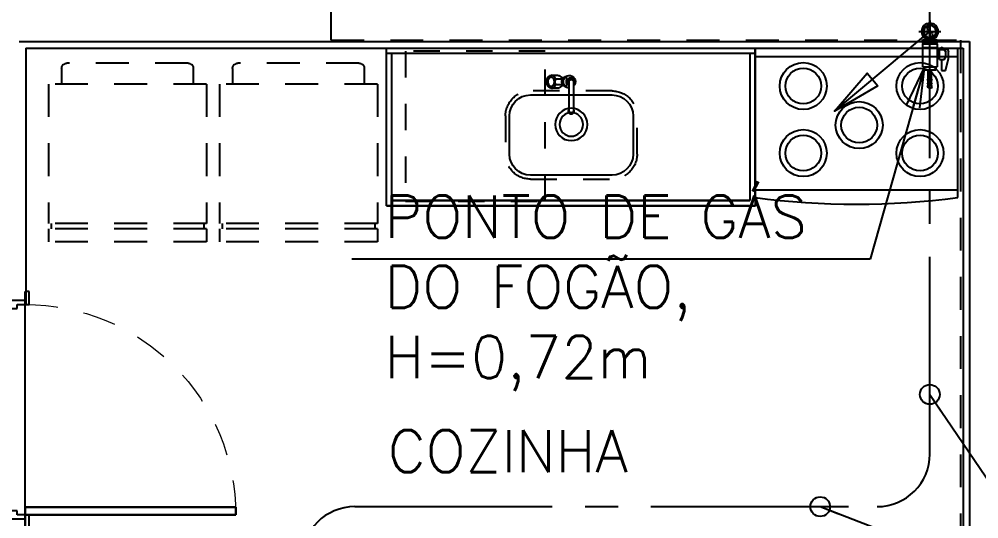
# Model space of a CAD drawing. Header units: millimetres. Extents: x 188.6 to 263.2, y 40.1 to 120.1.
# Drawn here: x 214.368 to 218.013, y 67.17 to 69.069 of the extents above; entities that cross this region are included whole.
import ezdxf

# ---------------------------------------------------------------- set-up
doc = ezdxf.new("R2010")
doc.units = ezdxf.units.MM
for name, pattern in [('CENTER2', [1.125, 0.75, -0.125, 0.125, -0.125]), ('HIDDEN2', [0.1875, 0.125, -0.0625]), ('XREF-TIPO$0$HIDDEN2', [0.1875, 0.125, -0.0625])]:
    doc.linetypes.add(name, pattern=pattern)
for name, color, linetype in [('ARQ', 8, 'Continuous'), ('ARQ-TXT', 8, 'Continuous'), ('ESTR-VIGAS', 11, 'HIDDEN2'), ('ESTRUTURA', 7, 'Continuous'), ('GAS-COL', 7, 'Continuous'), ('GAS-PONTO', 202, 'Continuous'), ('GAS-TEXTO', 7, 'Continuous'), ('GAS-TUBO-PISO', 6, 'CENTER2'), ('NORMO-AF', 2, 'Continuous'), ('XREF-TIPO$0$L-MC-LAYOUT MOLHADO', 8, 'Continuous'), ('XREF-TIPO$0$LAYOUT MOLHADO', 8, 'Continuous')]:
    doc.layers.add(name, color=color, linetype=linetype)
doc.styles.add('60-100', font='romans.shx', dxfattribs={"height": 0.16})
doc.styles.add('60-50', font='romans.shx', dxfattribs={"height": 0.08})
doc.styles.add('60-75', font='romans.shx', dxfattribs={"height": 0.12})
doc.dimstyles.new('BOLAS75', dxfattribs={"dimtxt": 0.12, "dimasz": 0.075, "dimexe": 0.18, "dimexo": 0.06, "dimgap": 0.08, "dimtad": 0, "dimzin": 4, "dimdsep": 46, "dimtxsty": '60-75', "dimblk": 'ORIGIN', "dimcen": 0.09, "dimse1": 1, "dimse2": 1, "dimclrd": 244, "dimclrt": 7, "dimadec": 0, "dimazin": 0, "dimtfac": 1.8, "dimtix": 1, "dimtmove": 2, "dimatfit": 3, "dimldrblk": 'ORIGIN', "dimfxl": 0.18, "dimtvp": 2, "dimtolj": 1, "dimtzin": 4, "dimarcsym": 0})
doc.dimstyles.new('IND75', dxfattribs={"dimtxt": 0.15, "dimasz": 0.1875, "dimexe": 0.15, "dimexo": 0, "dimgap": 0.1, "dimtad": 1, "dimzin": 10, "dimdsep": 46, "dimtxsty": '60-75', "dimcen": 0, "dimclrd": 256, "dimclre": 1, "dimclrt": 256, "dimadec": 0, "dimazin": 0, "dimtfac": 1, "dimtix": 1, "dimtmove": 2, "dimatfit": 3, "dimfxl": 0.15, "dimtolj": 1, "dimtzin": 6, "dimarcsym": 0})
doc.dimstyles.new('SETAS75', dxfattribs={"dimtxt": 0.16, "dimasz": 0.15, "dimexe": 0.15, "dimexo": 0, "dimgap": 0.1, "dimtad": 1, "dimzin": 10, "dimdsep": 46, "dimtxsty": '60-100', "dimblk1": 'OPEN', "dimblk2": 'OPEN', "dimsah": 1, "dimcen": 0, "dimclrd": 244, "dimclre": 244, "dimclrt": 7, "dimadec": 0, "dimazin": 0, "dimtfac": 1, "dimtix": 1, "dimtmove": 2, "dimatfit": 3, "dimldrblk": 'OPEN', "dimfxl": 0.15, "dimtolj": 1, "dimtzin": 6, "dimarcsym": 0})

# ---------------------------------------------------------------- blocks, each defined once
blk = doc.blocks.new('XREF-TIPO$0$geladeira')
at = {"color": 0, "linetype": 'XREF-TIPO$0$HIDDEN2'}
for p, q in [((209.0014, 120.7692), (209.0014, 121.3692)), ((209.0014, 121.3692), (209.5314, 121.3692)), ((209.5314, 120.7692), (209.5314, 121.3692)), ((209.5314, 121.3592), (209.5514, 121.3592)), ((209.5514, 120.7692), (209.5514, 121.3692)), ((209.5514, 121.3692), (209.6014, 121.3692)), ((209.6014, 120.7692), (209.6014, 121.3692)), ((208.9417, 121.3192), (209.0014, 121.3192)), ((208.9217, 120.8392), (208.9217, 121.2992)), ((208.9417, 120.8192), (209.0014, 120.8192)), ((209.0014, 120.7692), (209.5314, 120.7692)), ((209.5314, 120.7792), (209.5514, 120.7792)), ((209.5514, 120.7692), (209.6014, 120.7692))]:
    blk.add_line(p, q, dxfattribs=at)
for centre, start, end in [((208.9417, 121.2992), 90, 180), ((208.9417, 120.8392), 180, 270)]:
    blk.add_arc(centre, 0.02, start, end, dxfattribs=at)
blk = doc.blocks.new('XREF-TIPO$0$A$C0189091C')
at = {"color": 0}
for p, q in [((0.05, 0.1425), (0.05, 0.9425)), ((0.05, 0.9425), (0.08, 0.9425)), ((0.08, 0.9425), (0.05, 0.9425)), ((0.05, 0.9425), (0.05, 0.1425)), ((0.08, 0.9425), (0.08, 0.1425)), ((0.08, 0.1425), (0.08, 0.9425)), ((0, 0.1575), (0.05, 0.1575)), ((0, 0.1425), (0, 0.1575)), ((0.85, 0.1575), (0.9, 0.1575)), ((0.85, 0.1425), (0.85, 0.1575)), ((0.9, 0.1575), (0.9, 0.1425)), ((0.05, 0.1425), (0, 0.1425)), ((0, 0.1425), (0.05, 0.1425)), ((0.035, 0.015), (0.035, 0.1425)), ((0.08, 0.1425), (0.05, 0.1425)), ((0.05, 0.1425), (0.08, 0.1425)), ((0.05, 0.1425), (0.05, 0.1125)), ((0.05, 0.1125), (0.065, 0.1125)), ((0.065, 0.1125), (0.065, 0.015)), ((0.835, 0.1125), (0.85, 0.1125)), ((0.835, 0.015), (0.835, 0.1125)), ((0.865, 0.1425), (0.85, 0.1425)), ((0.85, 0.1125), (0.85, 0.1425)), ((0.85, 0.1425), (0.9, 0.1425)), ((0.865, 0.1425), (0.865, 0.015)), ((0.015, 0), (0.015, 0.015)), ((0.065, 0.015), (0.015, 0.015)), ((0.065, 0), (0.015, 0)), ((0.035, 0.015), (0.065, 0.015)), ((0.065, 0.015), (0.065, 0)), ((0.835, 0), (0.835, 0.015)), ((0.835, 0.015), (0.875, 0.015)), ((0.885, 0.015), (0.835, 0.015)), ((0.885, 0), (0.835, 0)), ((0.885, 0.015), (0.885, 0))]:
    blk.add_line(p, q, dxfattribs=at)
at = {"color": 0, "linetype": 'XREF-TIPO$0$HIDDEN2', "lineweight": 13}
blk.add_arc((0.05, 0.1425), 0.8, 360, 90, dxfattribs=at)
blk = doc.blocks.new('XREF-TIPO$0$FG')
at = {"layer": 'XREF-TIPO$0$L-MC-LAYOUT MOLHADO', "color": 8}
for p, q in [((2151.4637, 1499.2093), (2151.4637, 1499.7774)), ((2151.4637, 1499.7774), (2152.2337, 1499.7774)), ((2152.2337, 1499.2093), (2152.2337, 1499.7774)), ((2151.4637, 1499.7453), (2152.2337, 1499.7453)), ((2151.4637, 1499.2384), (2152.2337, 1499.2384))]:
    blk.add_line(p, q, dxfattribs=at)
for centre, radius in [((2151.647, 1499.6332), 0.0893), ((2151.647, 1499.6332), 0.0679), ((2152.0904, 1499.6332), 0.0893), ((2152.0904, 1499.6332), 0.0679), ((2151.8593, 1499.4845), 0.0893), ((2151.8593, 1499.4845), 0.0679), ((2151.647, 1499.3782), 0.0893), ((2151.647, 1499.3782), 0.0679), ((2152.0904, 1499.3782), 0.0893), ((2152.0904, 1499.3782), 0.0679)]:
    blk.add_circle(centre, radius, dxfattribs=at)
blk.add_arc((2151.8487, 1502.1151), 2.9313, 262.4528, 277.5472, dxfattribs=at)
blk = doc.blocks.new('XREF-TIPO$0$CUBA_BL47_SUPERIOR')
for p, q in [((0.155, 0.1123), (-0.155, 0.1123)), ((-0.235, 0.0323), (-0.235, -0.1128)), ((0.235, -0.1128), (0.235, 0.0323)), ((-0.155, -0.1928), (0.155, -0.1928))]:
    blk.add_line(p, q)
at = {"color": 8, "linetype": 'XREF-TIPO$0$HIDDEN2', "ltscale": 0.5}
blk.add_lwpolyline([(-0.25, 0.0323, -0.414214), (-0.155, 0.1273), (0.155, 0.1273, -0.414214), (0.25, 0.0323), (0.25, -0.1128, -0.414214), (0.155, -0.2078), (-0.155, -0.2078, -0.414214), (-0.25, -0.1128)], format="xyb", close=True, dxfattribs=at)
at = {"color": 8}
blk.add_circle((0, 0), 0.0615, dxfattribs=at)
blk.add_circle((0, 0), 0.0449)
for centre, start, end in [((-0.155, 0.0323), 90, 180), ((0.155, 0.0323), 0, 90), ((-0.155, -0.1128), 180, 270), ((0.155, -0.1128), 270, 0)]:
    blk.add_arc(centre, 0.08, start, end)
blk = doc.blocks.new('XREF-TIPO$0$DECA_1195CR40_SUPERIOR')
for p, q in [((-0.0086, 0.0002), (-0.0086, -0.1099)), ((0.0086, -0.1099), (0.0086, 0.0002)), ((0.0369, 0.016), (0.0246, 0.016)), ((0.0512, 0.0249), (0.051, 0.0249)), ((0.0513, 0.0249), (0.0512, 0.0249)), ((0.0751, 0.0249), (0.0513, 0.0249)), ((0.0766, 0.0174), (0.0761, 0.0174)), ((0.0246, -0.0151), (0.0369, -0.0151)), ((0.0513, -0.0241), (0.0751, -0.0241)), ((0.0761, -0.0166), (0.0766, -0.0166)), ((-0.0102, -0.1112), (-0.0102, -0.1129)), ((-0.0086, -0.1099), (-0.0086, -0.1112)), ((0.0086, -0.1112), (0.0086, -0.1099)), ((0.0102, -0.1129), (0.0102, -0.1112))]:
    blk.add_line(p, q)
at = {"color": 8}
for p, q in [((0.0594, 0.0116), (0.0356, 0.0116)), ((0.0356, -0.0108), (0.0594, -0.0108))]:
    blk.add_line(p, q, dxfattribs=at)
for points in [[(0.0086, 0.0002, 0), (0.0086, 0.0005, 0), (0.0086, 0.0009, 0), (0.0086, 0.0012, 0), (0.0086, 0.0014, 0), (0.0085, 0.0016, 0), (0.0085, 0.0017, 0), (0.0085, 0.0018, 0), (0.0085, 0.0019, 0), (0.0085, 0.0021, 0), (0.0084, 0.0022, 0), (0.0084, 0.0023, 0), (0.0084, 0.0024, 0), (0.0084, 0.0024, 0), (0.0083, 0.0025, 0), (0.0083, 0.0026, 0), (0.0082, 0.0029, 0), (0.0081, 0.0032, 0), (0.008, 0.0035, 0), (0.0079, 0.0038, 0), (0.0076, 0.0045, 0), (0.0073, 0.005, 0), (0.0069, 0.0056, 0), (0.0065, 0.0061, 0), (0.006, 0.0065, 0), (0.0055, 0.007, 0), (0.005, 0.0074, 0), (0.0045, 0.0077, 0), (0.004, 0.008, 0), (0.0034, 0.0083, 0), (0.0028, 0.0085, 0), (0.0022, 0.0087, 0), (0.0016, 0.0088, 0), (0.001, 0.0089, 0), (0.0003, 0.009, 0), (-0.0003, 0.009, 0), (-0.0009, 0.0089, 0), (-0.0016, 0.0088, 0), (-0.0022, 0.0087, 0), (-0.0028, 0.0085, 0), (-0.0034, 0.0083, 0), (-0.0039, 0.008, 0), (-0.0045, 0.0077, 0), (-0.005, 0.0074, 0), (-0.0055, 0.007, 0), (-0.006, 0.0066, 0), (-0.0064, 0.0061, 0), (-0.0068, 0.0056, 0), (-0.0072, 0.0051, 0), (-0.0076, 0.0045, 0), (-0.0076, 0.0043, 0), (-0.0077, 0.0042, 0), (-0.0078, 0.004, 0), (-0.0079, 0.0039, 0), (-0.0079, 0.0037, 0), (-0.008, 0.0035, 0), (-0.0081, 0.0032, 0), (-0.0082, 0.003, 0), (-0.0083, 0.0027, 0), (-0.0084, 0.0024, 0), (-0.0085, 0.002, 0), (-0.0085, 0.0016, 0), (-0.0086, 0.0011, 0), (-0.0086, 0.0007, 0), (-0.0086, 0.0002, 0)], [(0.0246, 0.016, 0), (0.0245, 0.016, 0), (0.0243, 0.016, 0), (0.0242, 0.016, 0), (0.0241, 0.016, 0), (0.024, 0.016, 0), (0.024, 0.016, 0), (0.024, 0.016, 0)], [(0.0352, 0.0117, 0), (0.0352, 0.0117, 0), (0.0353, 0.0117, 0), (0.0354, 0.0116, 0), (0.0356, 0.0116, 0)], [(0.0352, 0.0117, 0), (0.0354, 0.0111, 0), (0.0357, 0.0099, 0), (0.036, 0.0087, 0), (0.0362, 0.0075, 0), (0.0364, 0.0063, 0), (0.0366, 0.005, 0), (0.0367, 0.0037, 0), (0.0368, 0.0025, 0), (0.0368, 0.0012, 0), (0.0368, -0.0001, 0), (0.0368, -0.0013, 0), (0.0367, -0.0026, 0), (0.0366, -0.0039, 0), (0.0364, -0.0051, 0), (0.0363, -0.0064, 0), (0.036, -0.0076, 0), (0.0358, -0.0088, 0), (0.0354, -0.01, 0), (0.0352, -0.0109, 0)], [(0.051, 0.0249, 0), (0.0505, 0.0249, 0), (0.0496, 0.0248, 0), (0.0488, 0.0247, 0), (0.0479, 0.0245, 0), (0.047, 0.0243, 0), (0.0462, 0.024, 0), (0.0454, 0.0236, 0), (0.0445, 0.0232, 0), (0.0437, 0.0228, 0), (0.0429, 0.0223, 0), (0.0422, 0.0218, 0), (0.0414, 0.0212, 0), (0.0407, 0.0205, 0), (0.04, 0.0198, 0), (0.0393, 0.0191, 0), (0.0386, 0.0183, 0), (0.038, 0.0175, 0), (0.0374, 0.0167, 0), (0.0368, 0.0158, 0), (0.0363, 0.0149, 0), (0.0358, 0.0139, 0), (0.0354, 0.013, 0), (0.0353, 0.0128, 0)], [(0.0513, 0.0249, 0), (0.0513, 0.0249, 0)], [(0.0639, 0.0004, 0), (0.0641, 0.003, 0), (0.0645, 0.0056, 0), (0.0652, 0.008, 0), (0.0662, 0.0102, 0), (0.0675, 0.0122, 0), (0.0689, 0.014, 0), (0.0705, 0.0154, 0), (0.0723, 0.0164, 0), (0.0742, 0.0171, 0), (0.0761, 0.0174, 0), (0.0766, 0.0174, 0)], [(0.0766, -0.0166, 0), (0.0746, -0.0164, 0), (0.0727, -0.0158, 0), (0.0709, -0.0148, 0), (0.0693, -0.0135, 0), (0.0678, -0.0118, 0), (0.0665, -0.0099, 0), (0.0655, -0.0077, 0), (0.0647, -0.0053, 0), (0.0642, -0.0028, 0), (0.0639, -0.0002, 0), (0.0639, 0.0004, 0)], [(0.0751, -0.0241, 0), (0.0755, -0.0241, 0), (0.0764, -0.024, 0), (0.0773, -0.0239, 0), (0.0781, -0.0237, 0), (0.079, -0.0235, 0), (0.0799, -0.0233, 0), (0.0807, -0.0229, 0), (0.0815, -0.0226, 0), (0.0823, -0.0221, 0), (0.0831, -0.0217, 0), (0.0839, -0.0211, 0), (0.0847, -0.0206, 0), (0.0854, -0.02, 0), (0.0861, -0.0193, 0), (0.0868, -0.0186, 0), (0.0875, -0.0178, 0), (0.0881, -0.017, 0), (0.0888, -0.0162, 0), (0.0893, -0.0153, 0), (0.0899, -0.0144, 0), (0.0904, -0.0135, 0), (0.0909, -0.0125, 0), (0.0913, -0.0115, 0), (0.0917, -0.0105, 0), (0.0921, -0.0095, 0), (0.0924, -0.0084, 0), (0.0927, -0.0073, 0), (0.093, -0.0062, 0), (0.0932, -0.0051, 0), (0.0934, -0.004, 0), (0.0935, -0.0028, 0), (0.0936, -0.0017, 0), (0.0937, -0.0005, 0), (0.0937, 0.0006, 0), (0.0936, 0.0018, 0), (0.0936, 0.0029, 0), (0.0935, 0.0041, 0), (0.0933, 0.0052, 0), (0.0931, 0.0064, 0), (0.0929, 0.0075, 0), (0.0926, 0.0086, 0), (0.0923, 0.0096, 0), (0.092, 0.0107, 0), (0.0916, 0.0117, 0), (0.0912, 0.0128, 0), (0.0907, 0.0137, 0), (0.0902, 0.0147, 0), (0.0897, 0.0156, 0), (0.0891, 0.0165, 0), (0.0885, 0.0174, 0), (0.0879, 0.0182, 0), (0.0873, 0.019, 0), (0.0866, 0.0197, 0), (0.0859, 0.0204, 0), (0.0851, 0.0211, 0), (0.0844, 0.0217, 0), (0.0836, 0.0222, 0), (0.0828, 0.0227, 0), (0.082, 0.0232, 0), (0.0812, 0.0236, 0), (0.0803, 0.0239, 0), (0.0795, 0.0242, 0), (0.0786, 0.0245, 0), (0.0778, 0.0247, 0), (0.0769, 0.0248, 0), (0.076, 0.0249, 0), (0.0751, 0.0249, 0), (0.0751, 0.0249, 0)], [(0.0751, 0.0249, 0), (0.0751, 0.0249, 0)], [(0.0766, 0.0174, 0), (0.0785, 0.0172, 0), (0.0804, 0.0166, 0), (0.0822, 0.0157, 0), (0.0838, 0.0143, 0), (0.0853, 0.0127, 0), (0.0866, 0.0107, 0), (0.0877, 0.0085, 0), (0.0885, 0.0062, 0), (0.089, 0.0036, 0), (0.0892, 0.001, 0), (0.0891, -0.0016, 0), (0.0887, -0.0041, 0), (0.0881, -0.0066, 0), (0.0871, -0.0088, 0), (0.086, -0.0109, 0), (0.0846, -0.0127, 0), (0.083, -0.0142, 0), (0.0812, -0.0154, 0), (0.0794, -0.0161, 0), (0.0775, -0.0165, 0), (0.0766, -0.0166, 0)], [(0.024, -0.0152, 0), (0.024, -0.0152, 0), (0.024, -0.0151, 0), (0.0241, -0.0151, 0), (0.0243, -0.0151, 0), (0.0245, -0.0151, 0), (0.0246, -0.0151, 0)], [(0.0356, -0.0108, 0), (0.0354, -0.0108, 0), (0.0353, -0.0108, 0), (0.0352, -0.0108, 0), (0.0352, -0.0109, 0)], [(0.0353, -0.0119, 0), (0.0355, -0.0125, 0), (0.036, -0.0134, 0), (0.0365, -0.0144, 0), (0.037, -0.0153, 0), (0.0376, -0.0161, 0), (0.0382, -0.017, 0), (0.0389, -0.0178, 0), (0.0395, -0.0185, 0), (0.0402, -0.0193, 0), (0.041, -0.0199, 0), (0.0417, -0.0205, 0), (0.0425, -0.0211, 0), (0.0432, -0.0216, 0), (0.0441, -0.0221, 0), (0.0449, -0.0226, 0), (0.0457, -0.0229, 0), (0.0466, -0.0233, 0), (0.0474, -0.0235, 0), (0.0483, -0.0237, 0), (0.0491, -0.0239, 0), (0.05, -0.024, 0), (0.0509, -0.0241, 0), (0.0514, -0.0241, 0)], [(0.0514, -0.0241, 0), (0.0513, -0.0241, 0)], [(0.0751, -0.0241, 0), (0.0751, -0.0241, 0)], [(-0.0086, -0.1059, 0), (-0.0094, -0.1075, 0), (-0.0099, -0.1091, 0), (-0.0102, -0.1109, 0), (-0.0102, -0.1112, 0)], [(0.0102, -0.1112, 0), (0.01, -0.1095, 0), (0.0096, -0.1078, 0), (0.0088, -0.1062, 0), (0.0086, -0.1059, 0)], [(-0.0102, -0.1129, 0), (-0.01, -0.1147, 0), (-0.0096, -0.1164, 0), (-0.0088, -0.118, 0), (-0.0078, -0.1195, 0), (-0.0065, -0.1207, 0), (-0.0051, -0.1217, 0), (-0.0035, -0.1225, 0), (-0.0018, -0.1229, 0), (0, -0.1231, 0)], [(0, -0.1231, 0), (0.0018, -0.1229, 0), (0.0035, -0.1225, 0), (0.0051, -0.1217, 0), (0.0065, -0.1207, 0), (0.0078, -0.1195, 0), (0.0088, -0.118, 0), (0.0096, -0.1164, 0), (0.01, -0.1147, 0), (0.0102, -0.1129, 0)]]:
    blk.add_polyline3d(points)
for points in [[(0.0253, -0.0151, 0), (0.0249, -0.0153, 0), (0.0243, -0.0157, 0), (0.0235, -0.0161, 0), (0.0227, -0.0164, 0), (0.022, -0.0167, 0), (0.0213, -0.0168, 0), (0.0207, -0.0169, 0), (0.0201, -0.017, 0), (0.0196, -0.0169, 0), (0.0192, -0.0168, 0), (0.0186, -0.0166, 0), (0.0182, -0.0163, 0), (0.0179, -0.0159, 0), (0.0177, -0.0154, 0), (0.0175, -0.0149, 0), (0.0173, -0.0142, 0), (0.0173, -0.0135, 0), (0.0173, -0.0127, 0), (0.0173, -0.0118, 0), (0.0173, -0.0108, 0), (0.0174, -0.01, 0), (0.0174, -0.0091, 0), (0.0175, -0.0082, 0), (0.0175, -0.0072, 0), (0.0176, -0.0065, 0), (0.0176, -0.0056, 0), (0.0177, -0.0051, 0), (0.0177, -0.0044, 0), (0.0177, -0.0038, 0), (0.0177, -0.0034, 0), (0.0177, -0.003, 0), (0.0178, -0.0026, 0), (0.0178, -0.0022, 0), (0.0178, -0.0017, 0), (0.0178, -0.0012, 0), (0.0178, -0.0008, 0), (0.0178, -0.0004, 0), (0.0178, -0.0001, 0), (0.0178, 0.0004, 0), (0.0178, 0.0009, 0), (0.0178, 0.0014, 0), (0.0178, 0.0018, 0), (0.0178, 0.0022, 0), (0.0178, 0.0026, 0), (0.0178, 0.003, 0), (0.0178, 0.0034, 0), (0.0177, 0.004, 0), (0.0177, 0.0047, 0), (0.0177, 0.0053, 0), (0.0177, 0.0058, 0), (0.0176, 0.0067, 0), (0.0176, 0.0074, 0), (0.0175, 0.0087, 0), (0.0174, 0.0099, 0), (0.0174, 0.0109, 0), (0.0173, 0.0119, 0), (0.0173, 0.0129, 0), (0.0173, 0.0138, 0), (0.0173, 0.0146, 0), (0.0174, 0.0154, 0), (0.0176, 0.0161, 0), (0.0178, 0.0166, 0), (0.0181, 0.017, 0), (0.0184, 0.0173, 0), (0.0187, 0.0175, 0), (0.0192, 0.0177, 0), (0.0197, 0.0178, 0), (0.0203, 0.0178, 0), (0.0211, 0.0177, 0), (0.0219, 0.0176, 0), (0.0226, 0.0173, 0), (0.0234, 0.017, 0), (0.0242, 0.0166, 0), (0.025, 0.0162, 0), (0.0253, 0.016, 0)], [(0.0246, 0.016, 0), (0.0244, 0.016, 0), (0.0244, 0.0159, 0), (0.0243, 0.0158, 0), (0.0243, 0.0156, 0), (0.0244, 0.0154, 0), (0.0245, 0.0152, 0), (0.0248, 0.0148, 0), (0.0251, 0.0144, 0), (0.0254, 0.014, 0), (0.0258, 0.0135, 0), (0.0267, 0.0124, 0), (0.0272, 0.0118, 0), (0.0277, 0.0112, 0), (0.0282, 0.0103, 0), (0.0288, 0.0094, 0), (0.0294, 0.0083, 0), (0.0297, 0.0077, 0), (0.03, 0.0071, 0), (0.0303, 0.0064, 0), (0.0305, 0.0056, 0), (0.0307, 0.0052, 0), (0.0308, 0.0048, 0), (0.0309, 0.0044, 0), (0.031, 0.0039, 0), (0.0311, 0.0034, 0), (0.0312, 0.0029, 0), (0.0313, 0.0024, 0), (0.0313, 0.0019, 0), (0.0314, 0.0014, 0), (0.0314, 0.0009, 0), (0.0314, 0.0006, 0), (0.0314, 0.0004, 0), (0.0314, 0.0001, 0), (0.0314, -0.0002, 0), (0.0314, -0.0005, 0), (0.0314, -0.0007, 0), (0.0313, -0.001, 0), (0.0313, -0.0013, 0), (0.0313, -0.0017, 0), (0.0312, -0.0021, 0), (0.0311, -0.0025, 0), (0.0311, -0.0029, 0), (0.031, -0.0033, 0), (0.0309, -0.0036, 0), (0.0308, -0.0041, 0), (0.0306, -0.0045, 0), (0.0303, -0.0053, 0), (0.03, -0.0061, 0), (0.0297, -0.0068, 0), (0.0292, -0.0078, 0), (0.0288, -0.0086, 0), (0.0283, -0.0094, 0), (0.0278, -0.0101, 0), (0.0269, -0.0113, 0), (0.0261, -0.0124, 0), (0.0253, -0.0133, 0), (0.025, -0.0137, 0), (0.0247, -0.014, 0), (0.0245, -0.0144, 0), (0.0243, -0.0147, 0), (0.0243, -0.0149, 0), (0.0243, -0.015, 0), (0.0243, -0.0151, 0), (0.0245, -0.0151, 0), (0.0246, -0.0151, 0)], [(0.0594, 0.0129, 0), (0.0593, 0.0127, 0), (0.0593, 0.0125, 0), (0.0593, 0.0122, 0), (0.0593, 0.0119, 0), (0.0593, 0.0117, 0), (0.0594, 0.0116, 0)], [(0.0594, 0.0129, 0), (0.0607, 0.0155, 0), (0.0623, 0.0179, 0), (0.064, 0.0199, 0), (0.066, 0.0216, 0), (0.0681, 0.023, 0), (0.0703, 0.0241, 0), (0.0725, 0.0247, 0), (0.0749, 0.0249, 0), (0.0751, 0.0249, 0)], [(0.0594, -0.0108, 0), (0.0602, -0.0075, 0), (0.0607, -0.0041, 0), (0.061, -0.0006, 0), (0.0609, 0.0028, 0), (0.0605, 0.0062, 0), (0.0599, 0.0096, 0), (0.0594, 0.0116, 0)], [(0.0594, -0.0108, 0), (0.0593, -0.011, 0), (0.0593, -0.0113, 0), (0.0593, -0.0115, 0), (0.0593, -0.0118, 0), (0.0594, -0.012, 0), (0.0594, -0.0121, 0)], [(0.0751, -0.0241, 0), (0.0727, -0.0239, 0), (0.0705, -0.0233, 0), (0.0682, -0.0223, 0), (0.0662, -0.0209, 0), (0.0642, -0.0192, 0), (0.0624, -0.0172, 0), (0.0609, -0.0149, 0), (0.0595, -0.0123, 0), (0.0594, -0.0121, 0)], [(0.0086, -0.1112, 0), (0.0086, -0.1119, 0), (0.0085, -0.1126, 0), (0.0084, -0.1133, 0), (0.0082, -0.1139, 0), (0.008, -0.1145, 0), (0.0077, -0.1152, 0), (0.0074, -0.1157, 0), (0.007, -0.1163, 0), (0.0066, -0.1168, 0), (0.0061, -0.1173, 0), (0.0056, -0.1178, 0), (0.0051, -0.1182, 0), (0.0045, -0.1186, 0), (0.0039, -0.1189, 0), (0.0033, -0.1192, 0), (0.0027, -0.1194, 0), (0.002, -0.1196, 0), (0.0014, -0.1197, 0), (0.0007, -0.1198, 0), (0, -0.1198, 0), (-0.0007, -0.1198, 0), (-0.0013, -0.1197, 0), (-0.002, -0.1196, 0), (-0.0027, -0.1194, 0), (-0.0033, -0.1192, 0), (-0.0039, -0.1189, 0), (-0.0045, -0.1186, 0), (-0.0051, -0.1182, 0), (-0.0056, -0.1178, 0), (-0.0061, -0.1173, 0), (-0.0066, -0.1168, 0), (-0.007, -0.1163, 0), (-0.0073, -0.1157, 0), (-0.0077, -0.1152, 0), (-0.008, -0.1145, 0), (-0.0082, -0.1139, 0), (-0.0084, -0.1133, 0), (-0.0085, -0.1126, 0), (-0.0086, -0.1119, 0), (-0.0086, -0.1112, 0)]]:
    blk.add_polyline3d(points, dxfattribs=at)
for centre, radius, start, end in [((0.0083, 0.0004), 0.0239, 40.6224, 224.7251), ((0, 0.0004), 0.0155, 303.7054, 236.2946), ((0, 0.0004), 0.00862, 180, 180.586), ((0, 0.0004), 0.00862, 180.586, 182.5957), ((0, 0.0004), 0.00862, 357.1497, 359.5628), ((0, 0.0004), 0.00862, 359.5628, 0), ((0.0366, 0.0122), 0.0015, 156.1757, 196.6323), ((0.0083, 0.0004), 0.0239, 270.7235, 319.3776), ((0.0366, -0.0113), 0.0015, 163.3677, 203.8243)]:
    blk.add_arc(centre, radius, start, end)
for start, end in [(0, 233.4897), (306.5103, 0)]:
    blk.add_arc((0, 0.0004), 0.0145, start, end, dxfattribs=at)
blk = doc.blocks.new('XREF-TIPO$0$B10')
at = {"layer": 'XREF-TIPO$0$LAYOUT MOLHADO'}
blk.add_line((1.4, -0.02), (0, -0.02), dxfattribs=at)
at = {"layer": 'XREF-TIPO$0$LAYOUT MOLHADO', "color": 8}
for p, q in [((0.02, -0.02), (0.02, -0.58)), ((1.38, -0.58), (1.38, -0.02)), ((0.02, -0.58), (1.38, -0.58))]:
    blk.add_line(p, q, dxfattribs=at)
at = {"layer": 'XREF-TIPO$0$LAYOUT MOLHADO'}
blk.add_lwpolyline([(1.4, -0.6), (1.4, 0), (0, 0), (0, -0.6)], close=True, dxfattribs=at)
at = {"layer": 'XREF-TIPO$0$L-MC-LAYOUT MOLHADO'}
for name, p in [('XREF-TIPO$0$DECA_1195CR40_SUPERIOR', (0.698, -0.1285)), ('XREF-TIPO$0$CUBA_BL47_SUPERIOR', (0.698, -0.2904))]:
    blk.add_blockref(name, p, dxfattribs=at)
blk = doc.blocks.new('ESTR-TP-29.09.2016')
at = {"layer": 'ESTR-VIGAS'}
blk.add_line((9.6, 9.4752), (9.6, 9.6152), dxfattribs=at)
for points in [[(9.6, 9.4752), (11.99, 9.4752)], [(11.99, 9.4752), (11.99, 6.3652)]]:
    blk.add_lwpolyline(points, dxfattribs=at)
blk = doc.blocks.new('ponto')
at = {"layer": 'GAS-PONTO'}
for p, q in [((-0.004, 0.1217), (-0.0058, 0.1186)), ((0, 0.1217), (-0.004, 0.1217)), ((0, 0.1217), (0.004, 0.1217)), ((0.004, 0.1217), (0.0058, 0.1186)), ((-0.0058, 0.1186), (-0.0043, 0.1145)), ((-0.0056, 0.1102), (-0.0056, 0.1092)), ((-0.0043, 0.1102), (-0.0056, 0.1102)), ((-0.0043, 0.1092), (-0.0056, 0.1092)), ((-0.0056, 0.1018), (-0.0056, 0.1007)), ((-0.0043, 0.1018), (-0.0056, 0.1018)), ((-0.0043, 0.1007), (-0.0056, 0.1007)), ((-0.0043, 0.1145), (-0.0043, 0.1102)), ((0.0043, 0.1102), (-0.0043, 0.1102)), ((-0.0043, 0.1102), (-0.0043, 0.0756)), ((-0.0043, 0.1092), (0.0043, 0.1092)), ((0.0043, 0.1018), (-0.0043, 0.1018)), ((-0.0043, 0.1007), (0.0043, 0.1007)), ((0.0058, 0.1186), (0.0043, 0.1145)), ((0.0043, 0.1145), (0.0043, 0.1102)), ((0.0043, 0.1102), (0.0056, 0.1102)), ((0.0043, 0.1102), (0.0043, 0.0756)), ((0.0056, 0.1092), (0.0043, 0.1092)), ((0.0043, 0.1018), (0.0056, 0.1018)), ((0.0056, 0.1007), (0.0043, 0.1007)), ((0.0056, 0.1102), (0.0056, 0.1092)), ((0.0056, 0.1018), (0.0056, 0.1007)), ((-0.0394, 0.0774), (-0.047, 0.0479)), ((-0.0292, 0.0774), (-0.0394, 0.0774)), ((-0.0292, 0.0493), (-0.0292, 0.0774)), ((-0.0153, 0.0678), (-0.0153, 0.0755)), ((0.0148, 0.0755), (-0.0152, 0.0755)), ((0.0148, 0.0755), (0.0148, 0.0678)), ((-0.0361, 0.0493), (-0.04, 0.0425)), ((-0.0292, 0.0493), (-0.0361, 0.0493)), ((-0.0246, 0.0493), (-0.0292, 0.0493)), ((-0.0246, 0.0493), (-0.0246, 0.0243)), ((-0.0182, 0.0101), (-0.0182, 0.0678)), ((0.0176, 0.0678), (-0.0182, 0.0678)), ((0.0176, 0.0678), (0.0176, 0.0101)), ((-0.047, 0.0479), (-0.047, 0.0303)), ((-0.0448, 0.023), (-0.047, 0.0303)), ((-0.04, 0.0425), (-0.04, 0.0311)), ((-0.0361, 0.0243), (-0.04, 0.0311)), ((-0.0182, 0.0452), (-0.0246, 0.0452)), ((-0.0182, 0.0284), (-0.0246, 0.0284)), ((-0.0312, 0.023), (-0.0448, 0.023)), ((-0.0292, 0.0243), (-0.0361, 0.0243)), ((-0.0312, 0.0186), (-0.0312, 0.023)), ((-0.0292, 0.0186), (-0.0312, 0.0186)), ((-0.0246, 0.0243), (-0.0292, 0.0243)), ((-0.0292, 0.0243), (-0.0292, 0.0186)), ((-0.0185, 0.0069), (-0.0194, 0.0052)), ((-0.0185, 0.0069), (-0.0194, 0.0052)), ((-0.0194, 0.0024), (-0.0188, 0.0014)), ((-0.0194, 0.0024), (-0.0188, 0.0014)), ((-0.0185, 0.0075), (-0.0185, 0.0069)), ((-0.0185, 0.0075), (-0.0185, 0.0069)), ((0.0185, 0.0069), (-0.0185, 0.0069)), ((0.0185, 0), (-0.0185, 0)), ((0.0176, 0.0101), (-0.0182, 0.0101)), ((0.0176, 0.0193), (-0.018, 0.0193)), ((0.016, 0.01), (-0.016, 0.01)), ((0.016, 0.01), (-0.016, 0.01)), ((0.0185, 0.0069), (0.0185, 0.0075)), ((0.0185, 0.0069), (0.0185, 0.0075)), ((0.0194, 0.0052), (0.0185, 0.0069)), ((0.0194, 0.0052), (0.0185, 0.0069)), ((0.0188, 0.0014), (0.0194, 0.0024)), ((0.0188, 0.0014), (0.0194, 0.0024))]:
    blk.add_line(p, q, dxfattribs=at)
for centre, radius, start, end in [((-0.0166, 0.0038), 0.00309, 153.4394, 206.5695), ((-0.0166, 0.0038), 0.00309, 153.4394, 206.5695), ((-0.0216, 0), 0.00309, 0.0045, 26.5695), ((-0.0216, 0), 0.00309, 0.0045, 26.5695), ((-0.016, 0.0075), 0.00247, 90.0045, 180.0045), ((-0.016, 0.0075), 0.00247, 90.0045, 180.0045), ((0.016, 0.0075), 0.00247, 0.0045, 90.0045), ((0.016, 0.0075), 0.00247, 0.0045, 90.0045), ((0.0216, 0), 0.00309, 153.4394, 180.0045), ((0.0216, 0), 0.00309, 153.4394, 180.0045), ((0.0166, 0.0038), 0.00309, 333.4394, 26.5695), ((0.0166, 0.0038), 0.00309, 333.4394, 26.5695)]:
    blk.add_arc(centre, radius, start, end, dxfattribs=at)
blk = doc.blocks.new('C50')
h = blk.add_hatch(color=8)
edge = h.paths.add_edge_path()
edge.add_arc((0, 0), 0.0238, 540, 720)
edge.add_ellipse((0.0119, 0), major_axis=(0.0119, 0), ratio=0.815791, start_angle=180, end_angle=360, ccw=False)
edge.add_ellipse((-0.0119, 0), major_axis=(-0.0119, 0), ratio=0.815791, start_angle=180, end_angle=360)
at = {"color": 252}
for p, q in [((0, -0.0421), (0, 0.0421)), ((0.0421, 0), (-0.0421, 0))]:
    blk.add_line(p, q, dxfattribs=at)
at = {"color": 0}
for radius in [0.0318, 0.0253]:
    blk.add_circle((0, 0), radius, dxfattribs=at)
at = {"color": 8}
blk.add_circle((0, 0), 0.0237, dxfattribs=at)
blk.add_ellipse((-0.0119, 0), major_axis=(-0.0119, 0), ratio=0.815791, start_param=3.141593, end_param=6.283185, dxfattribs=at)
at = {"color": 8, "extrusion": (0, 0, -1)}
blk.add_ellipse((0.0119, 0), major_axis=(0.0119, 0), ratio=0.815791, start_param=0, end_param=3.141593, dxfattribs=at)
blk = doc.blocks.new('_OPEN')
at = {"color": 0, "linetype": 'ByBlock'}
for p, q in [((-1, 0.167), (0, 0)), ((0, 0), (-1, -0.167)), ((0, 0), (-1, 0))]:
    blk.add_line(p, q, dxfattribs=at)
blk = doc.blocks.new('_Origin')
at = {"layer": 'NORMO-AF', "color": 0, "lineweight": -2}
blk.add_line((0, 0), (-1, 0), dxfattribs=at)
blk.add_circle((0, 0), 0.5, dxfattribs=at)

msp = doc.modelspace()

# ---------------------------------------------------------------- linework, layer by layer
at = {"layer": 'ARQ'}
for p, q in [((214.3682, 68.9845), (217.9782, 68.9845)), ((214.3682, 68.9845), (217.9782, 68.9845)), ((217.9782, 68.9845), (217.9782, 66.8546)), ((217.9782, 68.9845), (217.9782, 66.8546)), ((214.3932, 68.9595), (217.9532, 68.9595)), ((214.3932, 68.9595), (214.3932, 67.9819)), ((214.3932, 68.9595), (217.9532, 68.9595)), ((214.3932, 68.9595), (214.3932, 67.9819)), ((217.9532, 68.9595), (217.9532, 66.8795)), ((217.9532, 68.9595), (217.9532, 66.8795)), ((215.7632, 68.3595), (217.1632, 68.3595)), ((215.7632, 68.3595), (217.1632, 68.3595)), ((215.7832, 68.3795), (217.1432, 68.3795)), ((215.7832, 68.3795), (217.1432, 68.3795)), ((214.3907, 67.1845), (214.3907, 67.9845)), ((214.3907, 67.1845), (214.3907, 67.9845))]:
    msp.add_line(p, q, dxfattribs=at)
at = {"layer": 'ARQ', "linetype": 'HIDDEN2', "ltscale": 0.5}
msp.add_lwpolyline([(216.3656, 68.9477), (215.8356, 68.9477), (215.8356, 68.3777), (216.3656, 68.3777)], close=True, dxfattribs=at)
at = {"layer": 'GAS-TUBO-PISO', "ltscale": 0.5}
msp.add_lwpolyline([(217.8272, 69.0064), (217.8272, 69.8635)], dxfattribs=at)
at = {"layer": 'GAS-TUBO-PISO'}
msp.add_lwpolyline([(215.4428, 65.8522), (215.4428, 67.0159, -0.414205), (215.6428, 67.2158), (217.6271, 67.2158, 0.414205), (217.8271, 67.4158), (217.8272, 69.0064)], format="xyb", dxfattribs=at)

# ---------------------------------------------------------------- block references
at = {"layer": 'ARQ', "xscale": -1}
msp.add_blockref('XREF-TIPO$0$B10', (217.1632, 68.9595), dxfattribs=at)
msp.add_blockref('XREF-TIPO$0$B10', (217.1632, 68.9595), dxfattribs=at)
at = {"layer": 'ARQ'}
msp.add_blockref('XREF-TIPO$0$FG', (-1934.3006, -1430.818), dxfattribs=at)
msp.add_blockref('XREF-TIPO$0$FG', (-1934.3006, -1430.818), dxfattribs=at)
at = {"layer": 'ARQ', "extrusion": (0, 0, -1), "zscale": -1}
for name, p, rotation in [('XREF-TIPO$0$geladeira', (-335.8486, 277.824), 270), ('XREF-TIPO$0$geladeira', (-335.8486, 277.824), 270), ('XREF-TIPO$0$geladeira', (-336.498, 277.824), 270), ('XREF-TIPO$0$geladeira', (-336.498, 277.824), 270), ('XREF-TIPO$0$A$C0189091C', (-214.2482, 67.1345), 90), ('XREF-TIPO$0$A$C0189091C', (-214.2482, 67.1345), 90)]:
    msp.add_blockref(name, p, dxfattribs=dict(at, rotation=rotation))
at = {"layer": 'ESTRUTURA'}
msp.add_blockref('ESTR-TP-29.09.2016', (205.9531, 59.5144), dxfattribs=at)
at = {"layer": 'GAS-COL', "xscale": -1, "rotation": 270.0000000000521}
msp.add_blockref('C50', (217.8273, 69.0222), dxfattribs=at)
at = {"layer": 'GAS-PONTO', "xscale": 1.5, "yscale": 1.5, "zscale": 1.5, "rotation": 180}
msp.add_blockref('ponto', (217.8273, 68.9904), dxfattribs=at)

# ---------------------------------------------------------------- texts
at = {"layer": 'ARQ-TXT', "style": '60-75'}
msp.add_text('COZINHA', height=0.16, dxfattribs=at).set_placement((215.7685, 67.3471))
at = {"layer": 'GAS-TEXTO', "insert": (215.7556, 68.3983), "char_height": 0.16, "width": 1.933364, "attachment_point": 1, "style": '60-50'}
msp.add_mtext('PONTO DE GÁS DO FOGÃO, H=0,72m', dxfattribs=at)

# ---------------------------------------------------------------- leaders
at = {"layer": 'GAS-COL'}
msp.add_leader([(217.4655, 68.7199), (217.8273, 69.0222)], dimstyle='IND75', override={"dimldrblk": 'ClosedBlank'}, dxfattribs=at)
at = {"layer": 'GAS-TEXTO'}
for points, dimstyle in [([(217.8051, 68.8828), (217.5999, 68.1573), (215.6311, 68.1573)], 'SETAS75'), ([(217.8271, 67.6425), (218.3653, 66.8491), (221.1964, 66.8491)], 'BOLAS75'), ([(217.4108, 67.2158), (218.3653, 66.8491)], 'BOLAS75')]:
    msp.add_leader(points, dimstyle=dimstyle, dxfattribs=at)

doc.saveas('drawing.dxf')
